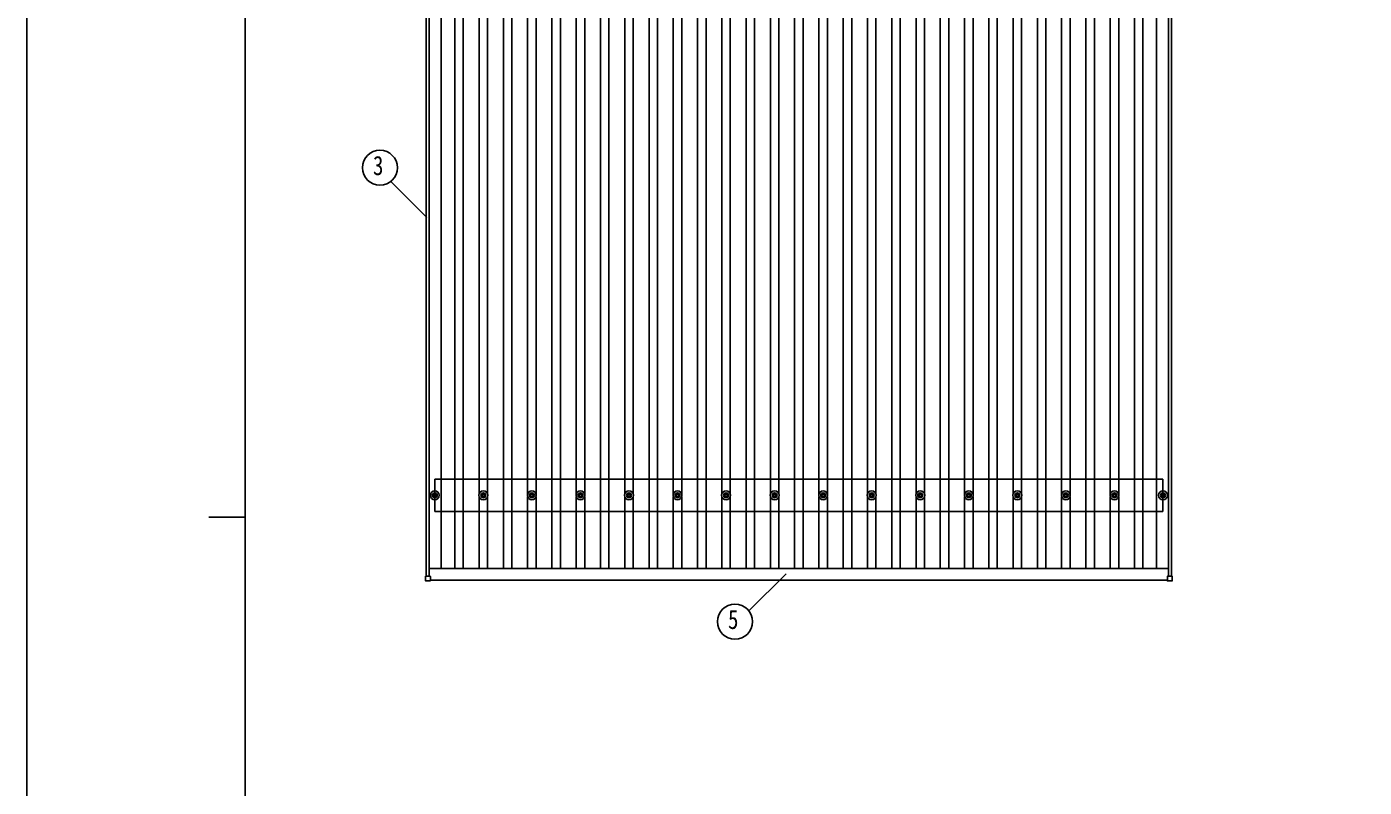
# Model space of a CAD drawing. Units: millimetres, scale not verified. Extents: x -12615 to 12615, y -8910 to 8910.
# Drawn here: x -12615 to -7105, y -738 to 2396 of the extents above; entities that cross this region are included whole.
import ezdxf
from ezdxf.enums import TextEntityAlignment as Align

# ---------------------------------------------------------------- set-up
doc = ezdxf.new("R2010")
doc.units = ezdxf.units.MM
doc.header["$LTSCALE"] = 40
for name, color, linetype in [('0-4_YKK_13', 4, 'Continuous'), ('0-5_YKK_A1', 4, 'Continuous'), ('0-6_YKK_D', 6, 'Continuous'), ('0-7_YKK_ZWAK', 7, 'Continuous')]:
    doc.layers.add(name, color=color, linetype=linetype)
doc.styles.add('ＭＳ ゴシック', font='')
doc.styles.get('ＭＳ ゴシック').set_extended_font_data('MS Gothic')

msp = doc.modelspace()

# ---------------------------------------------------------------- linework, layer by layer
at = {"layer": '0-4_YKK_13'}
for p, q in [((-10943.94, 466.73), (-10939.52, 466.73)), ((-10943.94, 463.23), (-10939.52, 463.23)), ((-10935.69, 474.98), (-10935.69, 470.56)), ((-10935.69, 459.4), (-10935.69, 454.98)), ((-10932.19, 474.98), (-10932.19, 470.56)), ((-10932.19, 459.4), (-10932.19, 454.98)), ((-10928.36, 466.73), (-10923.94, 466.73)), ((-10928.36, 463.23), (-10923.94, 463.23)), ((-10743.94, 466.73), (-10739.52, 466.73)), ((-10743.94, 463.23), (-10739.52, 463.23)), ((-10735.69, 474.98), (-10735.69, 470.56)), ((-10735.69, 459.4), (-10735.69, 454.98)), ((-10732.19, 474.98), (-10732.19, 470.56)), ((-10732.19, 459.4), (-10732.19, 454.98)), ((-10728.36, 466.73), (-10723.94, 466.73)), ((-10728.36, 463.23), (-10723.94, 463.23)), ((-10543.94, 466.73), (-10539.52, 466.73)), ((-10543.94, 463.23), (-10539.52, 463.23)), ((-10535.69, 474.98), (-10535.69, 470.56)), ((-10535.69, 459.4), (-10535.69, 454.98)), ((-10532.19, 474.98), (-10532.19, 470.56)), ((-10532.19, 459.4), (-10532.19, 454.98)), ((-10528.36, 466.73), (-10523.94, 466.73)), ((-10528.36, 463.23), (-10523.94, 463.23)), ((-10343.94, 466.73), (-10339.52, 466.73)), ((-10343.94, 463.23), (-10339.52, 463.23)), ((-10335.69, 474.98), (-10335.69, 470.56)), ((-10335.69, 459.4), (-10335.69, 454.98)), ((-10332.19, 474.98), (-10332.19, 470.56)), ((-10332.19, 459.4), (-10332.19, 454.98)), ((-10328.36, 466.73), (-10323.94, 466.73)), ((-10328.36, 463.23), (-10323.94, 463.23)), ((-10143.94, 466.73), (-10139.52, 466.73)), ((-10143.94, 463.23), (-10139.52, 463.23)), ((-10135.69, 474.98), (-10135.69, 470.56)), ((-10135.69, 459.4), (-10135.69, 454.98)), ((-10132.19, 474.98), (-10132.19, 470.56)), ((-10132.19, 459.4), (-10132.19, 454.98)), ((-10128.36, 466.73), (-10123.94, 466.73)), ((-10128.36, 463.23), (-10123.94, 463.23)), ((-9943.94, 466.73), (-9939.52, 466.73)), ((-9943.94, 463.23), (-9939.52, 463.23)), ((-9935.69, 474.98), (-9935.69, 470.56)), ((-9935.69, 459.4), (-9935.69, 454.98)), ((-9932.19, 474.98), (-9932.19, 470.56)), ((-9932.19, 459.4), (-9932.19, 454.98)), ((-9928.36, 466.73), (-9923.94, 466.73)), ((-9928.36, 463.23), (-9923.94, 463.23)), ((-9743.94, 466.73), (-9739.52, 466.73)), ((-9743.94, 463.23), (-9739.52, 463.23)), ((-9735.69, 474.98), (-9735.69, 470.56)), ((-9735.69, 459.4), (-9735.69, 454.98)), ((-9732.19, 474.98), (-9732.19, 470.56)), ((-9732.19, 459.4), (-9732.19, 454.98)), ((-9728.36, 466.73), (-9723.94, 466.73)), ((-9728.36, 463.23), (-9723.94, 463.23)), ((-9543.94, 466.73), (-9539.52, 466.73)), ((-9543.94, 463.23), (-9539.52, 463.23)), ((-9535.69, 474.98), (-9535.69, 470.56)), ((-9535.69, 459.4), (-9535.69, 454.98)), ((-9532.19, 474.98), (-9532.19, 470.56)), ((-9532.19, 459.4), (-9532.19, 454.98)), ((-9528.36, 466.73), (-9523.94, 466.73)), ((-9528.36, 463.23), (-9523.94, 463.23)), ((-9343.94, 466.73), (-9339.52, 466.73)), ((-9343.94, 463.23), (-9339.52, 463.23)), ((-9335.69, 474.98), (-9335.69, 470.56)), ((-9335.69, 459.4), (-9335.69, 454.98)), ((-9332.19, 474.98), (-9332.19, 470.56)), ((-9332.19, 459.4), (-9332.19, 454.98)), ((-9328.36, 466.73), (-9323.94, 466.73)), ((-9328.36, 463.23), (-9323.94, 463.23)), ((-9143.94, 466.73), (-9139.52, 466.73)), ((-9143.94, 463.23), (-9139.52, 463.23)), ((-9135.69, 474.98), (-9135.69, 470.56)), ((-9135.69, 459.4), (-9135.69, 454.98)), ((-9132.19, 474.98), (-9132.19, 470.56)), ((-9132.19, 459.4), (-9132.19, 454.98)), ((-9128.36, 466.73), (-9123.94, 466.73)), ((-9128.36, 463.23), (-9123.94, 463.23)), ((-8943.94, 466.73), (-8939.52, 466.73)), ((-8943.94, 463.23), (-8939.52, 463.23)), ((-8935.69, 474.98), (-8935.69, 470.56)), ((-8935.69, 459.4), (-8935.69, 454.98)), ((-8932.19, 474.98), (-8932.19, 470.56)), ((-8932.19, 459.4), (-8932.19, 454.98)), ((-8928.36, 466.73), (-8923.94, 466.73)), ((-8928.36, 463.23), (-8923.94, 463.23)), ((-8743.94, 466.73), (-8739.52, 466.73)), ((-8743.94, 463.23), (-8739.52, 463.23)), ((-8735.69, 474.98), (-8735.69, 470.56)), ((-8735.69, 459.4), (-8735.69, 454.98)), ((-8732.19, 474.98), (-8732.19, 470.56)), ((-8732.19, 459.4), (-8732.19, 454.98)), ((-8728.36, 466.73), (-8723.94, 466.73)), ((-8728.36, 463.23), (-8723.94, 463.23)), ((-8543.94, 466.73), (-8539.52, 466.73)), ((-8543.94, 463.23), (-8539.52, 463.23)), ((-8535.69, 474.98), (-8535.69, 470.56)), ((-8535.69, 459.4), (-8535.69, 454.98)), ((-8532.19, 474.98), (-8532.19, 470.56)), ((-8532.19, 459.4), (-8532.19, 454.98)), ((-8528.36, 466.73), (-8523.94, 466.73)), ((-8528.36, 463.23), (-8523.94, 463.23)), ((-8343.94, 466.73), (-8339.52, 466.73)), ((-8343.94, 463.23), (-8339.52, 463.23)), ((-8335.69, 474.98), (-8335.69, 470.56)), ((-8335.69, 459.4), (-8335.69, 454.98)), ((-8332.19, 474.98), (-8332.19, 470.56)), ((-8332.19, 459.4), (-8332.19, 454.98)), ((-8328.36, 466.73), (-8323.94, 466.73)), ((-8328.36, 463.23), (-8323.94, 463.23)), ((-8143.94, 466.73), (-8139.52, 466.73)), ((-8143.94, 463.23), (-8139.52, 463.23)), ((-8135.69, 474.98), (-8135.69, 470.56)), ((-8135.69, 459.4), (-8135.69, 454.98)), ((-8132.19, 474.98), (-8132.19, 470.56)), ((-8132.19, 459.4), (-8132.19, 454.98)), ((-8128.36, 466.73), (-8123.94, 466.73)), ((-8128.36, 463.23), (-8123.94, 463.23)), ((-7943.94, 466.73), (-7939.52, 466.73)), ((-7943.94, 463.23), (-7939.52, 463.23)), ((-7935.69, 474.98), (-7935.69, 470.56)), ((-7935.69, 459.4), (-7935.69, 454.98)), ((-7932.19, 474.98), (-7932.19, 470.56)), ((-7932.19, 459.4), (-7932.19, 454.98)), ((-7928.36, 466.73), (-7923.94, 466.73)), ((-7928.36, 463.23), (-7923.94, 463.23)), ((-10972.24, 130.88), (-10972.24, 112.88)), ((-10953.24, 131.88), (-10971.24, 131.88)), ((-10971.24, 111.88), (-10953.24, 111.88)), ((-10952.24, 112.88), (-10952.24, 130.88)), ((-7915.64, 112.88), (-7915.64, 130.88)), ((-7914.64, 131.88), (-7896.64, 131.88)), ((-7896.64, 111.88), (-7914.64, 111.88)), ((-7895.64, 130.88), (-7895.64, 112.88))]:
    msp.add_line(p, q, dxfattribs=at)
for centre, radius in [((-10933.94, 464.98), 18.25), ((-10933.94, 464.98), 10.15), ((-10933.94, 464.98), 5.85), ((-10933.94, 464.98), 5.25), ((-10733.94, 464.98), 18.25), ((-10733.94, 464.98), 10.15), ((-10733.94, 464.98), 5.85), ((-10733.94, 464.98), 5.25), ((-10533.94, 464.98), 18.25), ((-10533.94, 464.98), 10.15), ((-10533.94, 464.98), 5.85), ((-10533.94, 464.98), 5.25), ((-10333.94, 464.98), 18.25), ((-10333.94, 464.98), 10.15), ((-10333.94, 464.98), 5.85), ((-10333.94, 464.98), 5.25), ((-10133.94, 464.98), 18.25), ((-10133.94, 464.98), 10.15), ((-10133.94, 464.98), 5.85), ((-10133.94, 464.98), 5.25), ((-9933.94, 464.98), 18.25), ((-9933.94, 464.98), 10.15), ((-9933.94, 464.98), 5.85), ((-9933.94, 464.98), 5.25), ((-9733.94, 464.98), 18.25), ((-9733.94, 464.98), 10.15), ((-9733.94, 464.98), 5.85), ((-9733.94, 464.98), 5.25), ((-9533.94, 464.98), 18.25), ((-9533.94, 464.98), 10.15), ((-9533.94, 464.98), 5.85), ((-9533.94, 464.98), 5.25), ((-9333.94, 464.98), 18.25), ((-9333.94, 464.98), 10.15), ((-9333.94, 464.98), 5.85), ((-9333.94, 464.98), 5.25), ((-9133.94, 464.98), 18.25), ((-9133.94, 464.98), 10.15), ((-9133.94, 464.98), 5.85), ((-9133.94, 464.98), 5.25), ((-8933.94, 464.98), 18.25), ((-8933.94, 464.98), 10.15), ((-8933.94, 464.98), 5.85), ((-8933.94, 464.98), 5.25), ((-8733.94, 464.98), 18.25), ((-8733.94, 464.98), 10.15), ((-8733.94, 464.98), 5.85), ((-8733.94, 464.98), 5.25), ((-8533.94, 464.98), 18.25), ((-8533.94, 464.98), 10.15), ((-8533.94, 464.98), 5.85), ((-8533.94, 464.98), 5.25), ((-8333.94, 464.98), 18.25), ((-8333.94, 464.98), 10.15), ((-8333.94, 464.98), 5.85), ((-8333.94, 464.98), 5.25), ((-8133.94, 464.98), 18.25), ((-8133.94, 464.98), 10.15), ((-8133.94, 464.98), 5.85), ((-8133.94, 464.98), 5.25), ((-7933.94, 464.98), 18.25), ((-7933.94, 464.98), 10.15), ((-7933.94, 464.98), 5.85), ((-7933.94, 464.98), 5.25)]:
    msp.add_circle(centre, radius, dxfattribs=at)
for centre, start, end in [((-10971.24, 130.88), 90, 180), ((-10971.24, 112.88), 180, 270), ((-10953.24, 130.88), 0, 90), ((-10953.24, 112.88), 270, 0), ((-7914.64, 130.88), 90, 180), ((-7914.64, 112.88), 180, 270), ((-7896.64, 130.88), 0, 90), ((-7896.64, 112.88), 270, 0)]:
    msp.add_arc(centre, 1, start, end, dxfattribs=at)
at = {"layer": '0-5_YKK_A1'}
for p, q in [((-10907.44, 163.16), (-10907.44, 6763.83)), ((-10851.44, 163.16), (-10851.44, 6763.83)), ((-10816.44, 163.16), (-10816.44, 6763.83)), ((-10651.44, 163.16), (-10651.44, 6763.83)), ((-10616.44, 163.16), (-10616.44, 6763.83)), ((-10451.44, 163.16), (-10451.44, 6763.83)), ((-10416.44, 163.16), (-10416.44, 6763.83)), ((-10251.44, 163.16), (-10251.44, 6763.83)), ((-10216.44, 163.16), (-10216.44, 6763.83)), ((-10051.44, 163.16), (-10051.44, 6763.83)), ((-10016.44, 163.16), (-10016.44, 6763.83)), ((-9851.44, 163.16), (-9851.44, 6763.83)), ((-9816.44, 163.16), (-9816.44, 6763.83)), ((-9651.44, 163.16), (-9651.44, 6763.83)), ((-9616.44, 163.16), (-9616.44, 6763.83)), ((-9451.44, 163.16), (-9451.44, 6763.83)), ((-9416.44, 163.16), (-9416.44, 6763.83)), ((-9251.44, 163.16), (-9251.44, 6763.83)), ((-9216.44, 163.16), (-9216.44, 6763.83)), ((-9051.44, 163.16), (-9051.44, 6763.83)), ((-9016.44, 163.16), (-9016.44, 6763.83)), ((-8851.44, 163.16), (-8851.44, 6763.83)), ((-8816.44, 163.16), (-8816.44, 6763.83)), ((-8651.44, 163.16), (-8651.44, 6763.83)), ((-8616.44, 163.16), (-8616.44, 6763.83)), ((-8451.44, 163.16), (-8451.44, 6763.83)), ((-8416.44, 163.16), (-8416.44, 6763.83)), ((-8251.44, 163.16), (-8251.44, 6763.83)), ((-8216.44, 163.16), (-8216.44, 6763.83)), ((-8051.44, 163.16), (-8051.44, 6763.83)), ((-8016.44, 163.16), (-8016.44, 6763.83)), ((-7960.44, 163.16), (-7960.44, 6763.83)), ((-10968.94, 131.88), (-10968.94, 5519.7)), ((-7898.94, 131.88), (-7898.94, 5519.7)), ((-10956.94, 131.88), (-10956.94, 5504.7)), ((-7910.94, 131.88), (-7910.94, 5504.7)), ((-10751.44, 470.16), (-10751.44, 3459.8)), ((-10716.44, 470.16), (-10716.44, 3459.8)), ((-10551.44, 470.16), (-10551.44, 3459.8)), ((-10516.44, 470.16), (-10516.44, 3459.8)), ((-10351.44, 470.16), (-10351.44, 3459.8)), ((-10316.44, 470.16), (-10316.44, 3459.8)), ((-10151.44, 470.16), (-10151.44, 3459.8)), ((-10116.44, 470.16), (-10116.44, 3459.8)), ((-9951.44, 470.16), (-9951.44, 3459.8)), ((-9916.44, 470.16), (-9916.44, 3459.8)), ((-9751.44, 470.16), (-9751.44, 3459.8)), ((-9716.44, 470.16), (-9716.44, 3459.8)), ((-9551.44, 470.16), (-9551.44, 3459.8)), ((-9516.44, 470.16), (-9516.44, 3459.8)), ((-9351.44, 470.16), (-9351.44, 3459.8)), ((-9316.44, 470.16), (-9316.44, 3459.8)), ((-9151.44, 470.16), (-9151.44, 3459.8)), ((-9116.44, 470.16), (-9116.44, 3459.8)), ((-8951.44, 470.16), (-8951.44, 3459.8)), ((-8916.44, 470.16), (-8916.44, 3459.8)), ((-8751.44, 470.16), (-8751.44, 3459.8)), ((-8716.44, 470.16), (-8716.44, 3459.8)), ((-8551.44, 470.16), (-8551.44, 3459.8)), ((-8516.44, 470.16), (-8516.44, 3459.8)), ((-8351.44, 470.16), (-8351.44, 3459.8)), ((-8316.44, 470.16), (-8316.44, 3459.8)), ((-8151.44, 470.16), (-8151.44, 3459.8)), ((-8116.44, 470.16), (-8116.44, 3459.8)), ((-7933.94, 531.98), (-10933.94, 531.98)), ((-10933.94, 397.98), (-10933.94, 531.98)), ((-7933.94, 397.98), (-7933.94, 531.98)), ((-10751.44, 163.16), (-10751.44, 459.8)), ((-10716.44, 163.16), (-10716.44, 459.8)), ((-10551.44, 163.16), (-10551.44, 459.8)), ((-10516.44, 163.16), (-10516.44, 459.8)), ((-10351.44, 163.16), (-10351.44, 459.8)), ((-10316.44, 163.16), (-10316.44, 459.8)), ((-10151.44, 163.16), (-10151.44, 459.8)), ((-10116.44, 163.16), (-10116.44, 459.8)), ((-9951.44, 163.16), (-9951.44, 459.8)), ((-9916.44, 163.16), (-9916.44, 459.8)), ((-9751.44, 163.16), (-9751.44, 459.8)), ((-9716.44, 163.16), (-9716.44, 459.8)), ((-9551.44, 163.16), (-9551.44, 459.8)), ((-9516.44, 163.16), (-9516.44, 459.8)), ((-9351.44, 163.16), (-9351.44, 459.8)), ((-9316.44, 163.16), (-9316.44, 459.8)), ((-9151.44, 163.16), (-9151.44, 459.8)), ((-9116.44, 163.16), (-9116.44, 459.8)), ((-8951.44, 163.16), (-8951.44, 459.8)), ((-8916.44, 163.16), (-8916.44, 459.8)), ((-8751.44, 163.16), (-8751.44, 459.8)), ((-8716.44, 163.16), (-8716.44, 459.8)), ((-8551.44, 163.16), (-8551.44, 459.8)), ((-8516.44, 163.16), (-8516.44, 459.8)), ((-8351.44, 163.16), (-8351.44, 459.8)), ((-8316.44, 163.16), (-8316.44, 459.8)), ((-8151.44, 163.16), (-8151.44, 459.8)), ((-8116.44, 163.16), (-8116.44, 459.8)), ((-7933.94, 397.98), (-10933.94, 397.98)), ((-10956.94, 163.16), (-7910.94, 163.16)), ((-10952.24, 115.18), (-7915.64, 115.18))]:
    msp.add_line(p, q, dxfattribs=at)
at = {"layer": '0-6_YKK_D'}
for p, q in [((-11114.86, 1758.38), (-10966.06, 1609.59)), ((-9640.17, -11.73), (-9486.84, 141.61))]:
    msp.add_line(p, q, dxfattribs=at)
for centre in [(-11159.83, 1814.6), (-9697.23, -55.65)]:
    msp.add_circle(centre, 72, dxfattribs=at)
at = {"layer": '0-7_YKK_ZWAK'}
for p, q in [((-11714.94, -7575), (-11714.94, 8325)), ((-11864.94, 375), (-11714.94, 375))]:
    msp.add_line(p, q, dxfattribs=at)
msp.add_lwpolyline([(-12615, -8910), (12615, -8910), (12615, 8910), (-12615, 8910)], close=True, dxfattribs=at)

# ---------------------------------------------------------------- texts
at = {"layer": '0-6_YKK_D', "style": 'ＭＳ ゴシック', "width": 0.8}
for s, p in [('3', (-11188.63, 1760.6)), ('5', (-9726.03, -109.65))]:
    msp.add_text(s, height=79.18, dxfattribs=at).set_placement(p, align=Align.BOTTOM_LEFT)

doc.saveas('drawing.dxf')
